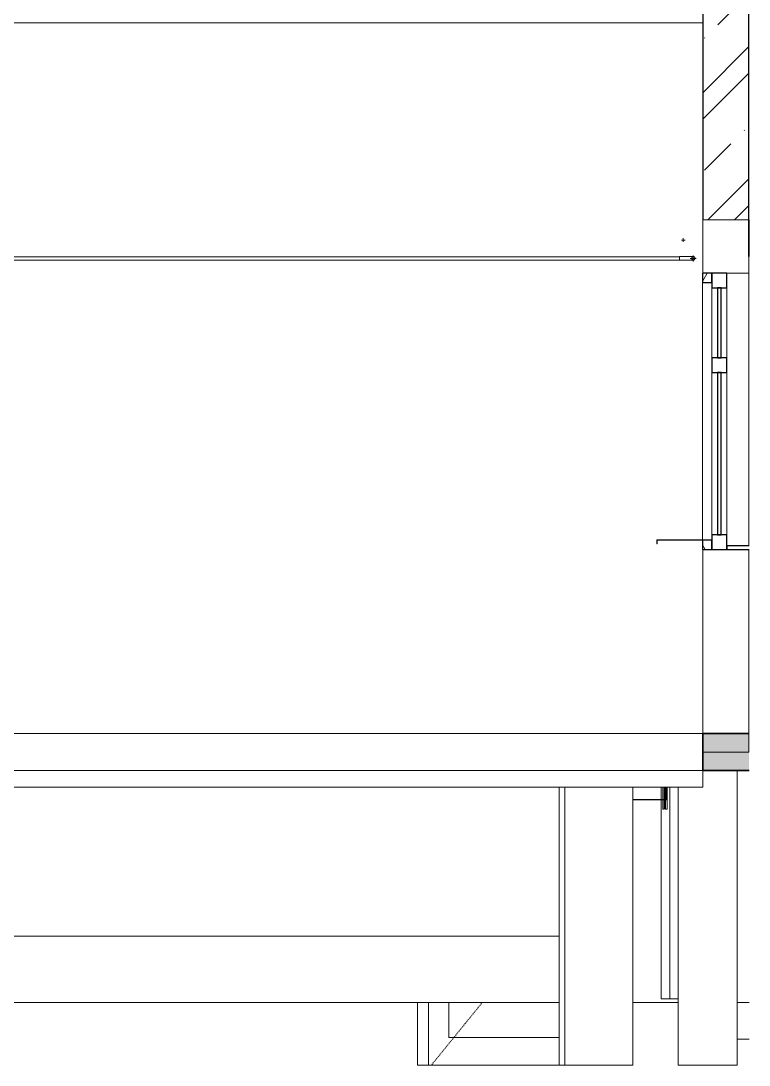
# Model space of a CAD drawing. Header units: millimetres. Extents: x -20192 to 462224, y -45352 to 20466.
# Drawn here: x 180277 to 184229, y 530 to 6200 of the extents above; entities that cross this region are included whole.
import ezdxf

# ---------------------------------------------------------------- set-up
doc = ezdxf.new("R2010")
doc.units = ezdxf.units.MM
doc.linetypes.add('Čárka', pattern=[6.35, 3.175, -3.175])
for name, color, linetype, lineweight in [('A-DOOR', 31, 'Continuous', 9), ('A-DOOR-FRAM', 31, 'Continuous', 9), ('A-FLOR', 192, 'Continuous', 9), ('A-FLOR-PATT', 8, 'Continuous', 35), ('A-GENM', 13, 'Continuous', 9), ('A-GLAZ', 151, 'Continuous', 9), ('A-ROOF', 132, 'Continuous', 9), ('A-WALL', 113, 'Continuous', 9), ('A-WALL-PATT', 111, 'Continuous', 25), ('E-POWR-CNDT', 130, 'Continuous', 9), ('E-POWR-CNTR', 130, 'Continuous', 9), ('E-POWR-DROP', 130, 'Continuous', 9), ('E-POWR-RISE', 130, 'Continuous', 9), ('Q-SPCQ', 91, 'Continuous', 9), ('S-COLS', 52, 'Continuous', 9)]:
    doc.layers.add(name, color=color, linetype=linetype, lineweight=lineweight)

# ---------------------------------------------------------------- blocks, each defined once
blk = doc.blocks.new('OKNO_1k_nadsvetlik - OKNO_1k_nadsvetlik_900 x 1500-1969459-VB2-V-Bourání')
at = {"layer": 'A-GLAZ'}
h = blk.add_hatch(dxfattribs=at)
h.set_pattern_fill('FP_67', color=256, style=0, pattern_type=2)
h.set_pattern_definition([(0, (69716.61, 0), (150, 86.6), [100, -200]), (60, (69816.61, 0), (0.0022, 173.20381), [100, -200]), (300, (69816.61, 0), (149.9978, -86.60381), [100, -200])])
h.paths.add_polyline_path([(17384.7, 3330), (17384.7, 3380), (17333.7, 3380), (17333.7, 3330), (17361.7, 3330)])
h.paths.add_polyline_path([(17333.7, 4780), (17384.7, 4780), (17384.7, 4830), (17333.7, 4830)])
at = {"layer": 'A-GLAZ', "lineweight": 25}
for p, q in [((17384.7, 4830), (17333.7, 4830)), ((17333.7, 4830), (17333.7, 4780)), ((17384.7, 4780), (17384.7, 4830)), ((17384.7, 4830), (17384.7, 4750)), ((17464.7, 4830), (17384.7, 4830)), ((17464.7, 4750), (17464.7, 4830)), ((17333.7, 4780), (17384.7, 4780)), ((17384.7, 4750), (17464.7, 4750)), ((17434.7, 4750), (17414.7, 4750)), ((17414.7, 4750), (17414.7, 4370)), ((17434.7, 4370), (17434.7, 4750)), ((17464.7, 4370), (17384.7, 4370)), ((17384.7, 4370), (17384.7, 4290)), ((17414.7, 4370), (17434.7, 4370)), ((17464.7, 4290), (17464.7, 4370)), ((17384.7, 4290), (17464.7, 4290)), ((17434.7, 4290), (17414.7, 4290)), ((17414.7, 4290), (17414.7, 3410)), ((17434.7, 3410), (17434.7, 4290)), ((17384.7, 3410), (17384.7, 3330)), ((17464.7, 3410), (17384.7, 3410)), ((17414.7, 3410), (17434.7, 3410)), ((17464.7, 3330), (17464.7, 3410)), ((17384.7, 3380), (17333.7, 3380)), ((17333.7, 3380), (17333.7, 3330)), ((17384.7, 3330), (17384.7, 3380)), ((17333.7, 3330), (17384.7, 3330)), ((17384.7, 3330), (17464.7, 3330))]:
    blk.add_line(p, q, dxfattribs=at)
at = {"layer": 'A-GLAZ'}
for p, q in [((17333.7, 3382), (17333.7, 4780)), ((17384.7, 4370), (17384.7, 4750)), ((17464.7, 4750), (17464.7, 4370)), ((17384.7, 3410), (17384.7, 4290)), ((17464.7, 4290), (17464.7, 3410))]:
    blk.add_line(p, q, dxfattribs=at)
blk = doc.blocks.new('parapet s nosem_vnitní - parapet s nosem_vnitní-1280301-VB2-V-Bourání')
at = {"layer": 'A-GENM', "lineweight": 25}
for p, q in [((17586.2, 3350), (17464.7, 3350)), ((17464.7, 3350), (17464.7, 3330)), ((17464.7, 3330), (17586.2, 3330))]:
    blk.add_line(p, q, dxfattribs=at)
blk = doc.blocks.new('parapet_ext - parapet_ext-1802001-VB2-V-Bourání')
at = {"layer": 'Q-SPCQ'}
for p, q in [((17384.7, 3382), (17084.7, 3382)), ((17084.7, 3382), (17084.7, 3360)), ((17084.7, 3360), (17086.7, 3360)), ((17086.7, 3360), (17086.7, 3380)), ((17086.7, 3380), (17384.7, 3380)), ((17384.7, 3380), (17384.7, 3382))]:
    blk.add_line(p, q, dxfattribs=at)
blk = doc.blocks.new('OKNO_1k_nadsvetlik - OKNO_1k_nadsvetlik_900 x 1500-1969493-VB2-V-Bourání')
at = {"layer": 'A-GLAZ'}
for p, q in [((17133, 2040), (17133, 1972)), ((17133.5, 1972), (17133.5, 2040)), ((17140.4, 1970), (17140.4, 2040)), ((17140.9, 1920), (17140.9, 2040)), ((17133, 1970), (17133, 1920)), ((17133, 1920), (17140.9, 1920))]:
    blk.add_line(p, q, dxfattribs=at)
blk = doc.blocks.new('parapet_ext - parapet_ext-V46-VB2-V-Bourání')
at = {"layer": 'Q-SPCQ'}
for p, q in [((17140.9, 1972), (16955.8, 1972)), ((16955.8, 1970), (17140.9, 1970))]:
    blk.add_line(p, q, dxfattribs=at)
blk = doc.blocks.new('OKNO_1k_nadsvetlik - OKNO_1k_nadsvetlik_900 x 1500-V47-VB2-V-Bourání')
at = {"layer": 'A-GLAZ'}
for p, q in [((17117.5, 2040), (17117.5, 1972)), ((17117.9, 1972), (17117.9, 2040)), ((17124.9, 1972), (17124.9, 2040)), ((17125.3, 1972), (17125.3, 2040)), ((17117.5, 1970), (17117.5, 1920)), ((17125.3, 1920), (17125.3, 1970)), ((17117.5, 1920), (17125.3, 1920))]:
    blk.add_line(p, q, dxfattribs=at)
blk = doc.blocks.new('DVERE_1k_oblozka - DD03_01_800x1970_koupelna-1549510-VB2-V-Bourání')
at = {"layer": 'A-DOOR'}
for p, q in [((15846.9, 870), (15846.9, 530)), ((15956.9, 870), (15956.9, 680)), ((15956.9, 680), (16555.8, 680)), ((16555.8, 530), (15846.9, 530))]:
    blk.add_line(p, q, dxfattribs=at)
at = {"layer": 'A-DOOR', "linetype": 'Čárka'}
blk.add_line((15861.9, 530), (16138.1, 870), dxfattribs=at)
at = {"layer": 'A-DOOR-FRAM'}
for p, q in [((15786.9, 870), (15786.9, 530)), ((15786.9, 530), (15846.9, 530))]:
    blk.add_line(p, q, dxfattribs=at)
blk = doc.blocks.new('Conduit Elbow - without Fittings - EMT - Standard-V52-VB2-V-Bourání')
at = {"layer": 'E-POWR-CNDT'}
for p, q in [((17262.7, 4920), (17207.9, 4920)), ((17207.9, 4920), (17207.9, 4910)), ((17207.9, 4910), (17207.9, 4900)), ((17207.9, 4900), (17262.7, 4900))]:
    blk.add_line(p, q, dxfattribs=at)
at = {"layer": 'E-POWR-CNDT', "flags": 128}
for points in [[(17262.7, 4920), (17263.5, 4920), (17264.3, 4920), (17265.1, 4920), (17265.9, 4920), (17266.7, 4920), (17267.5, 4920), (17268.3, 4920), (17269, 4920), (17269.8, 4920), (17270.5, 4920), (17271.2, 4920), (17272, 4920), (17272.7, 4920), (17273.4, 4920), (17274, 4920), (17274.7, 4920), (17275.3, 4920), (17275.9, 4920), (17276.5, 4920), (17277.1, 4920), (17277.6, 4920), (17278.1, 4920), (17278.6, 4920), (17279.1, 4920), (17279.6, 4920), (17280, 4920)], [(17280.1, 4900), (17279.7, 4900), (17279.2, 4900), (17278.8, 4900), (17278.3, 4900), (17277.8, 4900), (17277.2, 4900), (17276.7, 4900), (17276.1, 4900), (17275.5, 4900), (17274.8, 4900), (17274.2, 4900), (17273.5, 4900), (17272.9, 4900), (17272.2, 4900), (17271.4, 4900), (17270.7, 4900), (17270, 4900), (17269.2, 4900), (17268.5, 4900), (17267.7, 4900), (17266.9, 4900), (17266.1, 4900), (17265.3, 4900), (17264.5, 4900), (17263.7, 4900), (17262.9, 4900), (17262.7, 4900)], [(17283.1, 4920), (17283.5, 4920), (17283.9, 4919.9), (17284.3, 4919.9), (17284.7, 4919.8), (17285.1, 4919.7), (17285.5, 4919.6), (17285.9, 4919.5), (17286.3, 4919.4), (17286.6, 4919.2), (17287, 4919.1), (17287.4, 4918.9), (17287.7, 4918.7), (17288.1, 4918.5), (17288.4, 4918.3), (17288.7, 4918), (17289, 4917.8), (17289.3, 4917.5)], [(17286.4, 4900.7), (17286, 4900.5), (17285.6, 4900.4), (17285.2, 4900.3), (17284.8, 4900.2), (17284.4, 4900.1), (17284, 4900.1)], [(17290.5, 4903.7), (17290.3, 4903.4), (17290, 4903.1), (17289.7, 4902.8), (17289.4, 4902.5), (17289.1, 4902.3), (17288.8, 4902)], [(17290.7, 4916.1), (17290.9, 4915.7), (17291.2, 4915.4), (17291.4, 4915.1), (17291.6, 4914.7), (17291.7, 4914.4), (17291.9, 4914)], [(17292.7, 4910), (17292.7, 4909.6), (17292.7, 4909.2), (17292.7, 4908.8), (17292.6, 4908.4), (17292.5, 4908), (17292.5, 4907.6), (17292.4, 4907.2), (17292.2, 4906.8), (17292.1, 4906.5), (17292, 4906.1), (17291.8, 4905.7), (17291.6, 4905.4)], [(17292.4, 4912.5), (17292.5, 4912.1), (17292.6, 4911.7), (17292.7, 4911.3), (17292.7, 4910.9), (17292.7, 4910.5), (17292.7, 4910.1), (17292.7, 4910)]]:
    blk.add_lwpolyline(points, dxfattribs=at)
at = {"layer": 'E-POWR-CNDT'}
for start, end in [(0, 180), (180, 0)]:
    blk.add_arc((17282.7, 4910), 10, start, end, dxfattribs=at)

msp = doc.modelspace()

# ---------------------------------------------------------------- hatches: boundary and pattern name
at = {"layer": 'A-FLOR-PATT', "lineweight": 9}
for points in [[(184228.8, 5120), (184227.4, 5120), (184227.4, 4920), (184228.8, 4920)], [(184004.3, 2130), (184228.8, 2130), (184228.8, 2330), (183977.4, 2330), (183977.4, 2130)]]:
    msp.add_hatch(color=256, dxfattribs=at).paths.add_polyline_path(points)
at = {"layer": 'A-WALL-PATT', "lineweight": 9}
h = msp.add_hatch(dxfattribs=at)
h.set_pattern_fill('FP_39', color=256, angle=225, style=0, pattern_type=2)
h.set_pattern_definition([(45, (236359.3, -5e-10), (-359.2102, 359.2102), []), (45, (236502.97, -5e-10), (-359.2102, 359.2102), []), (45, (236790.33, -5e-10), (-215.526, 502.8943), [203.2, -101.6, 3.353, -98.247])])
h.paths.add_polyline_path([(184004.3, 5120), (184227.4, 5120), (184227.4, 6620), (183977.4, 6620), (183977.4, 5120)])
h.paths.add_polyline_path([(183977.4, 8120), (184227.4, 8120), (184227.4, 9530), (183977.4, 9530), (183977.4, 8123.2)])
at = {"layer": 'E-POWR-DROP'}
msp.add_hatch(color=41, dxfattribs=at).paths.add_polyline_path([(183871.3, 5004.6), (183873.8, 5005.7), (183875.7, 5007.1), (183876.2, 5010.9), (183873.8, 5013.9), (183870, 5014.4), (183867.8, 5013.1), (183866.3, 5009.6), (183867.8, 5006.1), (183870, 5004.8)])

# ---------------------------------------------------------------- linework, layer by layer
at = {"layer": 'A-FLOR', "lineweight": 35}
for p, q in [((184228.8, 5120), (184227.4, 5120)), ((184227.4, 5120), (184227.4, 4920)), ((184227.4, 4920), (184228.8, 4920)), ((184228.8, 2330), (183977.4, 2330)), ((183977.4, 2330), (183977.4, 2130)), ((183977.4, 2130), (184228.8, 2130))]:
    msp.add_line(p, q, dxfattribs=at)
at = {"layer": 'A-FLOR'}
for p, q in [((176985.1, 2330), (183977.4, 2330)), ((183977.4, 2130), (176985.1, 2130)), ((184228.8, 670), (184163.4, 670))]:
    msp.add_line(p, q, dxfattribs=at)
at = {"layer": 'A-ROOF', "color": 41}
msp.add_line((183977.4, 6190), (176911.4, 6190), dxfattribs=at)
at = {"layer": 'A-WALL', "lineweight": 25}
for p, q in [((183977.4, 6620), (183977.4, 5120)), ((184227.4, 5120), (184227.4, 6620))]:
    msp.add_line(p, q, dxfattribs=at)
at = {"layer": 'A-WALL'}
for p, q in [((184227.4, 5120), (183977.4, 5120)), ((183977.4, 5120), (183977.4, 4830)), ((184227.4, 4920), (184227.4, 3350)), ((183977.4, 4830), (184227.4, 4830)), ((184227.4, 3330), (183977.4, 3330)), ((183977.4, 3330), (183977.4, 2330)), ((184227.4, 2230), (184227.4, 3330)), ((183977.4, 2230), (184227.4, 2230)), ((183977.4, 2040), (183977.4, 2130)), ((177017.5, 2040), (183977.4, 2040)), ((183752.1, 2040), (183752.1, 1972)), ((183769, 2040), (183769, 1972)), ((183784.5, 2040), (183784.5, 1920)), ((183798.4, 890), (183798.4, 2040)), ((183752.1, 1970), (183752.1, 890)), ((183769, 1970), (183769, 1920)), ((177161.4, 1230), (183198.4, 1230)), ((183843.4, 870), (183598.4, 870)), ((183752.1, 890), (183843.4, 890)), ((184163.4, 870), (184228.8, 870))]:
    msp.add_line(p, q, dxfattribs=at)
at = {"layer": 'A-WALL', "color": 41}
msp.add_line((169860.3, 870), (183198.4, 870), dxfattribs=at)
at = {"layer": 'E-POWR-CNDT'}
for p, q in [((183850.6, 4919), (177070.2, 4919)), ((177070.2, 4901), (183850.6, 4901))]:
    msp.add_line(p, q, dxfattribs=at)
at = {"layer": 'E-POWR-CNTR', "color": 41}
for p, q in [((183861.3, 5009.6), (183881.3, 5009.6)), ((183871.3, 4999.6), (183871.3, 5019.6))]:
    msp.add_line(p, q, dxfattribs=at)
at = {"layer": 'E-POWR-CNTR'}
for p, q in [((183909.4, 4910), (183941.4, 4910)), ((183925.4, 4894), (183925.4, 4926))]:
    msp.add_line(p, q, dxfattribs=at)
at = {"layer": 'E-POWR-RISE'}
for start, end in [(0, 180), (180, 0)]:
    msp.add_arc((183925.4, 4910), 8.96, start, end, dxfattribs=at)
at = {"layer": 'S-COLS'}
for p, q in [((184163.4, 2130), (184163.4, 530)), ((183198.4, 2040), (183198.4, 530)), ((183228.4, 530), (183228.4, 2040)), ((183598.4, 2040), (183598.4, 530)), ((183843.4, 2040), (183843.4, 530)), ((183228.4, 530), (183198.4, 530)), ((183598.4, 530), (183228.4, 530)), ((184163.4, 530), (183843.4, 530))]:
    msp.add_line(p, q, dxfattribs=at)

# ---------------------------------------------------------------- block references
at = {"layer": 'A-DOOR', "linetype": 'Čárka'}
msp.add_blockref('DVERE_1k_oblozka - DD03_01_800x1970_koupelna-1549510-VB2-V-Bourání', (166642.7, 0), dxfattribs=at)
at = {"layer": 'A-GENM'}
msp.add_blockref('parapet s nosem_vnitní - parapet s nosem_vnitní-1280301-VB2-V-Bourání', (166642.7, 0), dxfattribs=at)
at = {"layer": 'A-GLAZ'}
for name in ['OKNO_1k_nadsvetlik - OKNO_1k_nadsvetlik_900 x 1500-1969459-VB2-V-Bourání', 'OKNO_1k_nadsvetlik - OKNO_1k_nadsvetlik_900 x 1500-V47-VB2-V-Bourání', 'OKNO_1k_nadsvetlik - OKNO_1k_nadsvetlik_900 x 1500-1969493-VB2-V-Bourání']:
    msp.add_blockref(name, (166642.7, 0), dxfattribs=at)
at = {"layer": 'E-POWR-CNDT'}
msp.add_blockref('Conduit Elbow - without Fittings - EMT - Standard-V52-VB2-V-Bourání', (166642.7, 0), dxfattribs=at)
at = {"layer": 'Q-SPCQ'}
for name in ['parapet_ext - parapet_ext-1802001-VB2-V-Bourání', 'parapet_ext - parapet_ext-V46-VB2-V-Bourání']:
    msp.add_blockref(name, (166642.7, 0), dxfattribs=at)

doc.saveas('drawing.dxf')
